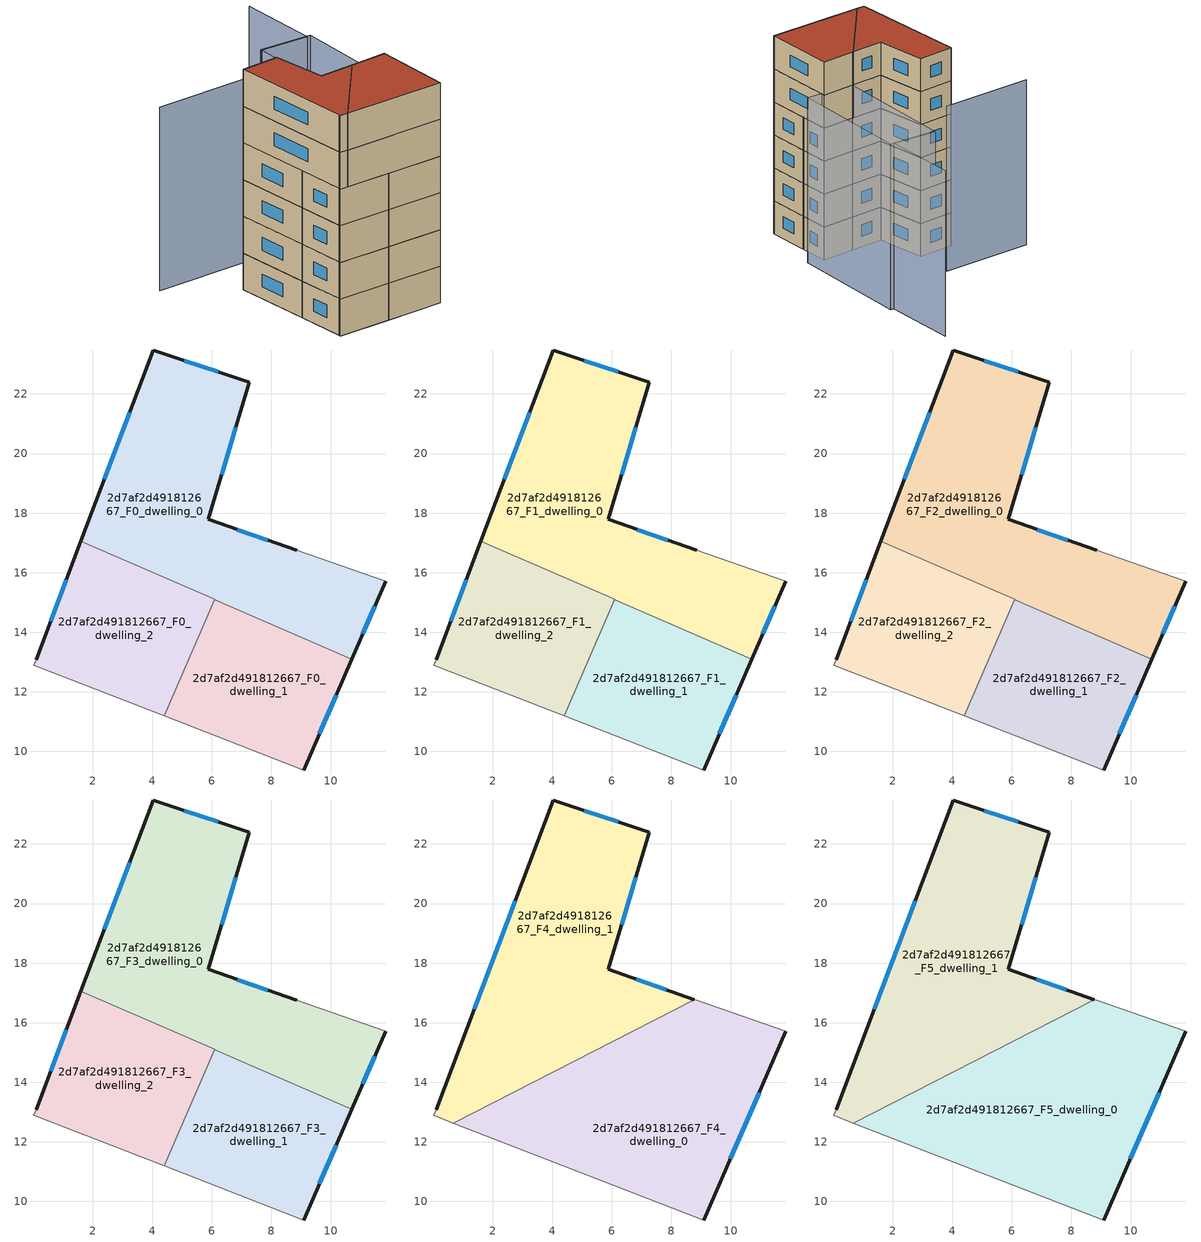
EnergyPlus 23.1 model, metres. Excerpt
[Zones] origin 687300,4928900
2d7af2d491812667_F0_dwelling_0
 floor ground (EU_floor_Construction): 10.7,13.1 11.84,15.72 8.85,16.75 5.88,17.79 7.26,22.39 4.03,23.48 1.6,17.05 z0
 wall outside (EU_wall_Construction): 11.84,15.72 10.7,13.1 / 1.6,17.05 4.03,23.48 7.26,22.39 5.88,17.79 8.85,16.75 z0:3
 wall adiabatic (EU_wall_Construction): 8.85,16.75 11.84,15.72 z0:3
 wall to 2d7af2d491812667_F0_dwelling_1 (EU_wall_Construction): 10.7,13.1 6.1,15.1 z0:3
 wall to 2d7af2d491812667_F0_dwelling_2 (EU_wall_Construction): 6.1,15.1 1.6,17.05 z0:3
 window (EU_Window_Construction): 11.47,14.87 11.07,13.95 / 2.39,19.14 3.24,21.39 / 5.08,23.12 6.21,22.74 / 6.81,20.89 6.33,19.28 / 6.85,17.45 7.89,17.08 z0.98:2.02
2d7af2d491812667_F0_dwelling_1
 floor ground (EU_floor_Construction): 9.08,9.38 10.7,13.1 6.1,15.1 4.4,11.19 z0
 wall outside (EU_wall_Construction): 10.7,13.1 9.08,9.38 z0:3
 wall to 2d7af2d491812667_F0_dwelling_2 (EU_wall_Construction): 4.4,11.19 6.1,15.1 z0:3
 wall adiabatic (EU_wall_Construction): 9.08,9.38 4.4,11.19 z0:3
 window (EU_Window_Construction): 10.18,11.89 9.61,10.59 z0.98:2.02
2d7af2d491812667_F0_dwelling_2
 floor ground (EU_floor_Construction): 4.4,11.19 6.1,15.1 1.6,17.05 0.1,13.08 0.02,12.89 z0
 wall outside (EU_wall_Construction): 0.1,13.08 1.6,17.05 z0:3
 wall adiabatic (EU_wall_Construction): 4.4,11.19 0.02,12.89 0.1,13.08 z0:3
 window (EU_Window_Construction): 0.59,14.37 1.12,15.76 z0.98:2.02
2d7af2d491812667_F1_dwelling_0
 floor to 2d7af2d491812667_F0_dwelling_0 (EU_floor_Construction): 10.7,13.1 11.84,15.72 8.85,16.75 5.88,17.79 7.26,22.39 4.03,23.48 1.6,17.05 z3
 wall outside (EU_wall_Construction): 11.84,15.72 10.7,13.1 / 1.6,17.05 4.03,23.48 7.26,22.39 5.88,17.79 8.85,16.75 z3:6
 wall adiabatic (EU_wall_Construction): 8.85,16.75 11.84,15.72 z3:6
 wall to 2d7af2d491812667_F1_dwelling_1 (EU_wall_Construction): 10.7,13.1 6.1,15.1 z3:6
 wall to 2d7af2d491812667_F1_dwelling_2 (EU_wall_Construction): 6.1,15.1 1.6,17.05 z3:6
 window (EU_Window_Construction): 11.47,14.87 11.07,13.95 / 2.39,19.14 3.24,21.39 / 5.08,23.12 6.21,22.74 / 6.81,20.89 6.33,19.28 / 6.85,17.45 7.89,17.08 z3.98:5.02
2d7af2d491812667_F1_dwelling_1
 floor to 2d7af2d491812667_F0_dwelling_1 (EU_floor_Construction): 9.08,9.38 10.7,13.1 6.1,15.1 4.4,11.19 z3
 wall outside (EU_wall_Construction): 10.7,13.1 9.08,9.38 z3:6
 wall to 2d7af2d491812667_F1_dwelling_2 (EU_wall_Construction): 4.4,11.19 6.1,15.1 z3:6
 wall adiabatic (EU_wall_Construction): 9.08,9.38 4.4,11.19 z3:6
 window (EU_Window_Construction): 10.18,11.89 9.61,10.59 z3.98:5.02
2d7af2d491812667_F1_dwelling_2
 floor to 2d7af2d491812667_F0_dwelling_2 (EU_floor_Construction): 4.4,11.19 6.1,15.1 1.6,17.05 0.1,13.08 0.02,12.89 z3
 wall outside (EU_wall_Construction): 0.1,13.08 1.6,17.05 z3:6
 wall adiabatic (EU_wall_Construction): 4.4,11.19 0.02,12.89 0.1,13.08 z3:6
 window (EU_Window_Construction): 0.59,14.37 1.12,15.76 z3.98:5.02
2d7af2d491812667_F2_dwelling_0
 floor to 2d7af2d491812667_F1_dwelling_0 (EU_floor_Construction): 10.7,13.1 11.84,15.72 8.85,16.75 5.88,17.79 7.26,22.39 4.03,23.48 1.6,17.05 z6
 wall outside (EU_wall_Construction): 11.84,15.72 10.7,13.1 / 1.6,17.05 4.03,23.48 7.26,22.39 5.88,17.79 8.85,16.75 z6:9
 wall adiabatic (EU_wall_Construction): 8.85,16.75 11.84,15.72 z6:9
 wall to 2d7af2d491812667_F2_dwelling_1 (EU_wall_Construction): 10.7,13.1 6.1,15.1 z6:9
 wall to 2d7af2d491812667_F2_dwelling_2 (EU_wall_Construction): 6.1,15.1 1.6,17.05 z6:9
 window (EU_Window_Construction): 11.47,14.87 11.07,13.95 / 2.39,19.14 3.24,21.39 / 5.08,23.12 6.21,22.74 / 6.81,20.89 6.33,19.28 / 6.85,17.45 7.89,17.08 z6.98:8.02
2d7af2d491812667_F2_dwelling_1
 floor to 2d7af2d491812667_F1_dwelling_1 (EU_floor_Construction): 9.08,9.38 10.7,13.1 6.1,15.1 4.4,11.19 z6
 wall outside (EU_wall_Construction): 10.7,13.1 9.08,9.38 z6:9
 wall to 2d7af2d491812667_F2_dwelling_2 (EU_wall_Construction): 4.4,11.19 6.1,15.1 z6:9
 wall adiabatic (EU_wall_Construction): 9.08,9.38 4.4,11.19 z6:9
 window (EU_Window_Construction): 10.18,11.89 9.61,10.59 z6.98:8.02
2d7af2d491812667_F2_dwelling_2
 floor to 2d7af2d491812667_F1_dwelling_2 (EU_floor_Construction): 4.4,11.19 6.1,15.1 1.6,17.05 0.1,13.08 0.02,12.89 z6
 wall outside (EU_wall_Construction): 0.1,13.08 1.6,17.05 z6:9
 wall adiabatic (EU_wall_Construction): 4.4,11.19 0.02,12.89 0.1,13.08 z6:9
 window (EU_Window_Construction): 0.59,14.37 1.12,15.76 z6.98:8.02
2d7af2d491812667_F3_dwelling_0
 floor to 2d7af2d491812667_F2_dwelling_0 (EU_floor_Construction): 10.7,13.1 11.84,15.72 8.85,16.75 5.88,17.79 7.26,22.39 4.03,23.48 1.6,17.05 z9
 wall outside (EU_wall_Construction): 11.84,15.72 10.7,13.1 / 1.6,17.05 4.03,23.48 7.26,22.39 5.88,17.79 8.85,16.75 z9:12
 wall adiabatic (EU_wall_Construction): 8.85,16.75 11.84,15.72 z9:12
 wall to 2d7af2d491812667_F3_dwelling_1 (EU_wall_Construction): 10.7,13.1 6.1,15.1 z9:12
 wall to 2d7af2d491812667_F3_dwelling_2 (EU_wall_Construction): 6.1,15.1 1.6,17.05 z9:12
 window (EU_Window_Construction): 11.47,14.87 11.07,13.95 / 2.39,19.14 3.24,21.39 / 5.08,23.12 6.21,22.74 / 6.81,20.89 6.33,19.28 / 6.85,17.45 7.89,17.08 z9.98:11.02
2d7af2d491812667_F3_dwelling_1
 floor to 2d7af2d491812667_F2_dwelling_1 (EU_floor_Construction): 9.08,9.38 10.7,13.1 6.1,15.1 4.4,11.19 z9
 wall outside (EU_wall_Construction): 10.7,13.1 9.08,9.38 z9:12
 wall to 2d7af2d491812667_F3_dwelling_2 (EU_wall_Construction): 4.4,11.19 6.1,15.1 z9:12
 wall adiabatic (EU_wall_Construction): 9.08,9.38 4.4,11.19 z9:12
 window (EU_Window_Construction): 10.18,11.89 9.61,10.59 z9.98:11.02
 ceiling adiabatic (EU_roof_Construction): 10.7,13.1 9.08,9.38 4.4,11.19 6.1,15.1 z12
2d7af2d491812667_F3_dwelling_2
 floor to 2d7af2d491812667_F2_dwelling_2 (EU_floor_Construction): 4.4,11.19 6.1,15.1 1.6,17.05 0.1,13.08 0.02,12.89 z9
 wall outside (EU_wall_Construction): 0.1,13.08 1.6,17.05 z9:12
 wall adiabatic (EU_wall_Construction): 4.4,11.19 0.02,12.89 0.1,13.08 z9:12
 window (EU_Window_Construction): 0.59,14.37 1.12,15.76 z9.98:11.02
2d7af2d491812667_F4_dwelling_0
 floor to 2d7af2d491812667_F3_dwelling_0 (EU_floor_Construction): 10.7,13.1 11.84,15.72 8.85,16.75 8.77,16.77 5.77,15.24 z12
 floor to 2d7af2d491812667_F3_dwelling_2 (EU_floor_Construction): 4.4,11.19 6.1,15.1 5.77,15.24 0.68,12.63 z12
 floor adiabatic (EU_floor_Construction): 9.08,9.38 10.7,13.1 6.1,15.1 4.4,11.19 z12
 wall outside (EU_wall_Construction): 11.84,15.72 9.08,9.38 z12:15
 wall adiabatic (EU_wall_Construction): 9.08,9.38 0.68,12.63 / 8.77,16.78 8.85,16.75 11.84,15.72 z12:15
 wall to 2d7af2d491812667_F4_dwelling_1 (EU_wall_Construction): 0.68,12.63 8.77,16.78 z12:15
 window (EU_Window_Construction): 10.94,13.65 9.98,11.44 z12.98:14.02
2d7af2d491812667_F4_dwelling_1
 floor to 2d7af2d491812667_F3_dwelling_0 (EU_floor_Construction): 8.77,16.77 5.88,17.79 7.26,22.39 4.03,23.48 1.6,17.05 5.77,15.24 z12
 floor to 2d7af2d491812667_F3_dwelling_2 (EU_floor_Construction): 5.77,15.24 1.6,17.05 0.1,13.08 0.02,12.89 0.68,12.63 z12
 wall outside (EU_wall_Construction): 0.1,13.08 4.03,23.48 7.26,22.39 5.88,17.79 8.77,16.78 z12:15
 wall adiabatic (EU_wall_Construction): 0.68,12.63 0.02,12.89 0.1,13.08 z12:15
 window (EU_Window_Construction): 6.81,20.89 6.33,19.28 / 6.82,17.46 7.83,17.1 / 1.38,16.46 2.75,20.09 / 5.08,23.12 6.21,22.74 z12.98:14.02
2d7af2d491812667_F5_dwelling_0
 floor to 2d7af2d491812667_F4_dwelling_0 (EU_floor_Construction): 9.08,9.38 11.84,15.72 8.85,16.75 8.77,16.78 0.68,12.63 z15
 wall outside (EU_wall_Construction): 11.84,15.72 9.08,9.38 z15:18
 wall adiabatic (EU_wall_Construction): 9.08,9.38 0.68,12.63 / 8.77,16.78 8.85,16.75 11.84,15.72 z15:18
 wall to 2d7af2d491812667_F5_dwelling_1 (EU_wall_Construction): 0.68,12.63 8.77,16.78 z15:18
 window (EU_Window_Construction): 10.94,13.65 9.98,11.44 z15.98:17.02
 roof outside (EU_roof_Construction): 11.84,15.72 9.08,9.38 0.68,12.63 8.77,16.78 8.85,16.75 z18
2d7af2d491812667_F5_dwelling_1
 floor to 2d7af2d491812667_F4_dwelling_1 (EU_floor_Construction): 8.77,16.78 5.88,17.79 7.26,22.39 4.03,23.48 0.1,13.08 0.02,12.89 0.68,12.63 z15
 wall outside (EU_wall_Construction): 0.1,13.08 4.03,23.48 7.26,22.39 5.88,17.79 8.77,16.78 z15:18
 wall adiabatic (EU_wall_Construction): 0.68,12.63 0.02,12.89 0.1,13.08 z15:18
 window (EU_Window_Construction): 6.81,20.89 6.33,19.28 / 6.82,17.46 7.83,17.1 / 1.38,16.46 2.75,20.09 / 5.08,23.12 6.21,22.74 z15.98:17.02
 roof outside (EU_roof_Construction): 7.26,22.39 5.88,17.79 8.77,16.78 0.68,12.63 0.02,12.89 0.1,13.08 4.03,23.48 z18
shading: 20.64,32.22 17.76,25.66 / 17.76,25.66 13.89,27.37 / 8.85,25.75 0.8,28.82 / 8.85,16.75 13.94,27.49 / 13.94,27.49 18.05,25.55 / 18.05,25.55 12.97,14.8 / 12.97,14.8 8.85,16.75 z0:15
[Building]
EU S2 Campaign: North Axis=0; Terrain=City; Solar Distribution=FullExterior
[Site:Location]
Bologna: Latitude=44.5; Longitude=11.25; Time Zone=1; Elevation=37
[SizingPeriod:WeatherFileDays]
AnnualSizingPeriod: Begin Month=1; Begin Day of Month=1; End Month=12; End Day of Month=31; Day of Week for Start Day=Monday; Use Weather File Daylight Saving Period=No; Use Weather File Rain and Snow Indicators=No
[MATERIAL]
EU_InternalMass_Material: Roughness=MediumRough; Thickness=0.1; Conductivity=1; Density=1800; Specific Heat=900; Thermal Absorptance=0.9; Solar Absorptance=0.7; Visible Absorptance=0.7
[MATERIAL:NOMASS] Roughness=MediumRough; Thermal Absorptance=0.9; Solar Absorptance=0.7; Visible Absorptance=0.7
Name | Thermal Resistance
EU_wall_NoMass | 0.905828
EU_roof_NoMass | 0.37593
EU_floor_NoMass | 0.67114
[WINDOWMATERIAL:SIMPLEGLAZINGSYSTEM]
EU_Window_SimpleGlazing: UFactor=4.52486; Solar Heat Gain Coefficient=0.85; Visible Transmittance=0.85
[CONSTRUCTION]
EU_wall_Construction: EU_wall_NoMass
EU_roof_Construction: EU_roof_NoMass
EU_floor_Construction: EU_floor_NoMass
EU_InternalMass_Construction: EU_InternalMass_Material
EU_Window_Construction: EU_Window_SimpleGlazing
[ZONE] Type=1; Multiplier=1; Ceiling Height=autocalculate; Floor Area=autocalculate; Part of Total Floor Area=Yes
Name | Volume
2d7af2d491812667_F0_dwelling_0; 2d7af2d491812667_F1_dwelling_0; 2d7af2d491812667_F2_dwelling_0; 2d7af2d491812667_F3_dwelling_0 | 125.319
2d7af2d491812667_F4_dwelling_0; 2d7af2d491812667_F5_dwelling_0 | 125.323
2d7af2d491812667_F0_dwelling_1; 2d7af2d491812667_F1_dwelling_1; 2d7af2d491812667_F2_dwelling_1; 2d7af2d491812667_F3_dwelling_1 | 62.6631
2d7af2d491812667_F4_dwelling_1; 2d7af2d491812667_F5_dwelling_1 | 125.327
2d7af2d491812667_F0_dwelling_2; 2d7af2d491812667_F1_dwelling_2; 2d7af2d491812667_F2_dwelling_2; 2d7af2d491812667_F3_dwelling_2 | 62.6726
[INTERNALMASS] Construction=EU_InternalMass_Construction
Name | Zone or ZoneList | Surface Area
2d7af2d491812667_F0_dwelling_0_EU_InternalMass | 2d7af2d491812667_F0_dwelling_0 | 41.7729
2d7af2d491812667_F0_dwelling_1_EU_InternalMass | 2d7af2d491812667_F0_dwelling_1 | 20.888
2d7af2d491812667_F0_dwelling_2_EU_InternalMass | 2d7af2d491812667_F0_dwelling_2 | 20.8905
2d7af2d491812667_F1_dwelling_0_EU_InternalMass | 2d7af2d491812667_F1_dwelling_0 | 41.7729
2d7af2d491812667_F1_dwelling_1_EU_InternalMass | 2d7af2d491812667_F1_dwelling_1 | 20.888
2d7af2d491812667_F1_dwelling_2_EU_InternalMass | 2d7af2d491812667_F1_dwelling_2 | 20.8905
2d7af2d491812667_F2_dwelling_0_EU_InternalMass | 2d7af2d491812667_F2_dwelling_0 | 41.7729
2d7af2d491812667_F2_dwelling_1_EU_InternalMass | 2d7af2d491812667_F2_dwelling_1 | 20.888
2d7af2d491812667_F2_dwelling_2_EU_InternalMass | 2d7af2d491812667_F2_dwelling_2 | 20.8905
2d7af2d491812667_F3_dwelling_0_EU_InternalMass | 2d7af2d491812667_F3_dwelling_0 | 41.7729
2d7af2d491812667_F3_dwelling_1_EU_InternalMass | 2d7af2d491812667_F3_dwelling_1 | 20.888
2d7af2d491812667_F3_dwelling_2_EU_InternalMass | 2d7af2d491812667_F3_dwelling_2 | 20.8905
2d7af2d491812667_F4_dwelling_0_EU_InternalMass | 2d7af2d491812667_F4_dwelling_0 | 41.774
2d7af2d491812667_F4_dwelling_1_EU_InternalMass | 2d7af2d491812667_F4_dwelling_1 | 41.7753
2d7af2d491812667_F5_dwelling_0_EU_InternalMass | 2d7af2d491812667_F5_dwelling_0 | 41.774
2d7af2d491812667_F5_dwelling_1_EU_InternalMass | 2d7af2d491812667_F5_dwelling_1 | 41.7753
[OTHEREQUIPMENT] Fuel Type=Electricity; Design Level Calculation Method=Watts/Area; Power per Zone Floor Area=1; Fraction Latent=0; Fraction Radiant=0; Fraction Lost=0; Carbon Dioxide Generation Rate=0; EndUse Subcategory=EU_Step8_InternalGains
Name | Zone or ZoneList or Space or SpaceList | Schedule
EU_Step8_InternalGain_2d7af2d491812667_F0_dwelling_0_f000 | 2d7af2d491812667_F0_dwelling_0 | EU_Step8_GainSchedule_2d7af2d491812667_F0_dwelling_0_f000
EU_Step8_InternalGain_2d7af2d491812667_F0_dwelling_1_f000 | 2d7af2d491812667_F0_dwelling_1 | EU_Step8_GainSchedule_2d7af2d491812667_F0_dwelling_1_f000
EU_Step8_InternalGain_2d7af2d491812667_F0_dwelling_2_f000 | 2d7af2d491812667_F0_dwelling_2 | EU_Step8_GainSchedule_2d7af2d491812667_F0_dwelling_2_f000
EU_Step8_InternalGain_2d7af2d491812667_F1_dwelling_0_f000 | 2d7af2d491812667_F1_dwelling_0 | EU_Step8_GainSchedule_2d7af2d491812667_F1_dwelling_0_f000
EU_Step8_InternalGain_2d7af2d491812667_F1_dwelling_1_f000 | 2d7af2d491812667_F1_dwelling_1 | EU_Step8_GainSchedule_2d7af2d491812667_F1_dwelling_1_f000
EU_Step8_InternalGain_2d7af2d491812667_F1_dwelling_2_f000 | 2d7af2d491812667_F1_dwelling_2 | EU_Step8_GainSchedule_2d7af2d491812667_F1_dwelling_2_f000
EU_Step8_InternalGain_2d7af2d491812667_F2_dwelling_0_f000 | 2d7af2d491812667_F2_dwelling_0 | EU_Step8_GainSchedule_2d7af2d491812667_F2_dwelling_0_f000
EU_Step8_InternalGain_2d7af2d491812667_F2_dwelling_1_f000 | 2d7af2d491812667_F2_dwelling_1 | EU_Step8_GainSchedule_2d7af2d491812667_F2_dwelling_1_f000
EU_Step8_InternalGain_2d7af2d491812667_F2_dwelling_2_f000 | 2d7af2d491812667_F2_dwelling_2 | EU_Step8_GainSchedule_2d7af2d491812667_F2_dwelling_2_f000
EU_Step8_InternalGain_2d7af2d491812667_F3_dwelling_0_f000 | 2d7af2d491812667_F3_dwelling_0 | EU_Step8_GainSchedule_2d7af2d491812667_F3_dwelling_0_f000
EU_Step8_InternalGain_2d7af2d491812667_F3_dwelling_1_f000 | 2d7af2d491812667_F3_dwelling_1 | EU_Step8_GainSchedule_2d7af2d491812667_F3_dwelling_1_f000
EU_Step8_InternalGain_2d7af2d491812667_F3_dwelling_2_f000 | 2d7af2d491812667_F3_dwelling_2 | EU_Step8_GainSchedule_2d7af2d491812667_F3_dwelling_2_f000
EU_Step8_InternalGain_2d7af2d491812667_F4_dwelling_0_f000 | 2d7af2d491812667_F4_dwelling_0 | EU_Step8_GainSchedule_2d7af2d491812667_F4_dwelling_0_f000
EU_Step8_InternalGain_2d7af2d491812667_F4_dwelling_1_f000 | 2d7af2d491812667_F4_dwelling_1 | EU_Step8_GainSchedule_2d7af2d491812667_F4_dwelling_1_f000
EU_Step8_InternalGain_2d7af2d491812667_F5_dwelling_0_f000 | 2d7af2d491812667_F5_dwelling_0 | EU_Step8_GainSchedule_2d7af2d491812667_F5_dwelling_0_f000
EU_Step8_InternalGain_2d7af2d491812667_F5_dwelling_1_f000 | 2d7af2d491812667_F5_dwelling_1 | EU_Step8_GainSchedule_2d7af2d491812667_F5_dwelling_1_f000
[ZONEVENTILATION:DESIGNFLOWRATE] Schedule=EU_AlwaysOn; Design Flow Rate Calculation Method=AirChanges/Hour; Air Changes per Hour=0.73129; Ventilation Type=Natural; Fan Pressure Rise=0; Fan Total Efficiency=1; Constant Term Coefficient=1; Temperature Term Coefficient=0; Velocity Term Coefficient=0; Velocity Squared Term Coefficient=0; Minimum Indoor Temperature=-100; Maximum Indoor Temperature=100; Delta Temperature=-100; Minimum Outdoor Temperature=-100; Maximum Outdoor Temperature=100; Maximum Wind Speed=40
Name | Zone or ZoneList or Space or SpaceList
EU_ConstantAir_2d7af2d491812667_F0_dwelling_0 | 2d7af2d491812667_F0_dwelling_0
EU_ConstantAir_2d7af2d491812667_F0_dwelling_1 | 2d7af2d491812667_F0_dwelling_1
EU_ConstantAir_2d7af2d491812667_F0_dwelling_2 | 2d7af2d491812667_F0_dwelling_2
EU_ConstantAir_2d7af2d491812667_F1_dwelling_0 | 2d7af2d491812667_F1_dwelling_0
EU_ConstantAir_2d7af2d491812667_F1_dwelling_1 | 2d7af2d491812667_F1_dwelling_1
EU_ConstantAir_2d7af2d491812667_F1_dwelling_2 | 2d7af2d491812667_F1_dwelling_2
EU_ConstantAir_2d7af2d491812667_F2_dwelling_0 | 2d7af2d491812667_F2_dwelling_0
EU_ConstantAir_2d7af2d491812667_F2_dwelling_1 | 2d7af2d491812667_F2_dwelling_1
EU_ConstantAir_2d7af2d491812667_F2_dwelling_2 | 2d7af2d491812667_F2_dwelling_2
EU_ConstantAir_2d7af2d491812667_F3_dwelling_0 | 2d7af2d491812667_F3_dwelling_0
EU_ConstantAir_2d7af2d491812667_F3_dwelling_1 | 2d7af2d491812667_F3_dwelling_1
EU_ConstantAir_2d7af2d491812667_F3_dwelling_2 | 2d7af2d491812667_F3_dwelling_2
EU_ConstantAir_2d7af2d491812667_F4_dwelling_0 | 2d7af2d491812667_F4_dwelling_0
EU_ConstantAir_2d7af2d491812667_F4_dwelling_1 | 2d7af2d491812667_F4_dwelling_1
EU_ConstantAir_2d7af2d491812667_F5_dwelling_0 | 2d7af2d491812667_F5_dwelling_0
EU_ConstantAir_2d7af2d491812667_F5_dwelling_1 | 2d7af2d491812667_F5_dwelling_1
[HVACTEMPLATE:THERMOSTAT] Constant Heating Setpoint=20; Constant Cooling Setpoint=50
EU_HeatOnly_2d7af2d491812667_F0_dwelling_0; EU_HeatOnly_2d7af2d491812667_F0_dwelling_1; EU_HeatOnly_2d7af2d491812667_F0_dwelling_2; EU_HeatOnly_2d7af2d491812667_F1_dwelling_0; EU_HeatOnly_2d7af2d491812667_F1_dwelling_1; EU_HeatOnly_2d7af2d491812667_F1_dwelling_2; EU_HeatOnly_2d7af2d491812667_F2_dwelling_0; EU_HeatOnly_2d7af2d491812667_F2_dwelling_1; EU_HeatOnly_2d7af2d491812667_F2_dwelling_2; EU_HeatOnly_2d7af2d491812667_F3_dwelling_0; EU_HeatOnly_2d7af2d491812667_F3_dwelling_1; EU_HeatOnly_2d7af2d491812667_F3_dwelling_2; EU_HeatOnly_2d7af2d491812667_F4_dwelling_0; EU_HeatOnly_2d7af2d491812667_F4_dwelling_1; EU_HeatOnly_2d7af2d491812667_F5_dwelling_0; EU_HeatOnly_2d7af2d491812667_F5_dwelling_1
[HVACTEMPLATE:ZONE:IDEALLOADSAIRSYSTEM] System Availability Schedule=EU_AlwaysOn; Maximum Heating Supply Air Temperature=50; Minimum Cooling Supply Air Temperature=13; Maximum Heating Supply Air Humidity Ratio=0.0156; Minimum Cooling Supply Air Humidity Ratio=0.0077; Heating Limit=NoLimit; Cooling Limit=NoLimit; Heating Availability Schedule=EU_AlwaysOn; Cooling Availability Schedule=EU_CoolingOff; Dehumidification Control Type=ConstantSensibleHeatRatio; Cooling Sensible Heat Ratio=0.7; Dehumidification Setpoint=60; Humidification Control Type=None; Humidification Setpoint=30; Outdoor Air Method=None; Outdoor Air Flow Rate per Person=0.00944; Outdoor Air Flow Rate per Zone Floor Area=0; Outdoor Air Flow Rate per Zone=0; Demand Controlled Ventilation Type=None; Outdoor Air Economizer Type=NoEconomizer; Heat Recovery Type=None; Sensible Heat Recovery Effectiveness=0.7; Latent Heat Recovery Effectiveness=0.65
Name | Template Thermostat
2d7af2d491812667_F0_dwelling_0 | EU_HeatOnly_2d7af2d491812667_F0_dwelling_0
2d7af2d491812667_F0_dwelling_1 | EU_HeatOnly_2d7af2d491812667_F0_dwelling_1
2d7af2d491812667_F0_dwelling_2 | EU_HeatOnly_2d7af2d491812667_F0_dwelling_2
2d7af2d491812667_F1_dwelling_0 | EU_HeatOnly_2d7af2d491812667_F1_dwelling_0
2d7af2d491812667_F1_dwelling_1 | EU_HeatOnly_2d7af2d491812667_F1_dwelling_1
2d7af2d491812667_F1_dwelling_2 | EU_HeatOnly_2d7af2d491812667_F1_dwelling_2
2d7af2d491812667_F2_dwelling_0 | EU_HeatOnly_2d7af2d491812667_F2_dwelling_0
2d7af2d491812667_F2_dwelling_1 | EU_HeatOnly_2d7af2d491812667_F2_dwelling_1
2d7af2d491812667_F2_dwelling_2 | EU_HeatOnly_2d7af2d491812667_F2_dwelling_2
2d7af2d491812667_F3_dwelling_0 | EU_HeatOnly_2d7af2d491812667_F3_dwelling_0
2d7af2d491812667_F3_dwelling_1 | EU_HeatOnly_2d7af2d491812667_F3_dwelling_1
2d7af2d491812667_F3_dwelling_2 | EU_HeatOnly_2d7af2d491812667_F3_dwelling_2
2d7af2d491812667_F4_dwelling_0 | EU_HeatOnly_2d7af2d491812667_F4_dwelling_0
2d7af2d491812667_F4_dwelling_1 | EU_HeatOnly_2d7af2d491812667_F4_dwelling_1
2d7af2d491812667_F5_dwelling_0 | EU_HeatOnly_2d7af2d491812667_F5_dwelling_0
2d7af2d491812667_F5_dwelling_1 | EU_HeatOnly_2d7af2d491812667_F5_dwelling_1
[SIZING:ZONE] Zone Cooling Design Supply Air Temperature Input Method=SupplyAirTemperature; Zone Cooling Design Supply Air Temperature=13; Zone Heating Design Supply Air Temperature Input Method=SupplyAirTemperature; Zone Heating Design Supply Air Temperature=50; Zone Cooling Design Supply Air Humidity Ratio=0.008; Zone Heating Design Supply Air Humidity Ratio=0.008; Cooling Design Air Flow Method=DesignDay; Cooling Design Air Flow Rate=0; Cooling Minimum Air Flow per Zone Floor Area=0.000762; Cooling Minimum Air Flow=0; Cooling Minimum Air Flow Fraction=0.2; Heating Design Air Flow Method=DesignDay; Heating Design Air Flow Rate=0; Heating Maximum Air Flow per Zone Floor Area=0.002032; Heating Maximum Air Flow=0.141576; Heating Maximum Air Flow Fraction=0.3; Account for Dedicated Outdoor Air System=No; Dedicated Outdoor Air System Control Strategy=NeutralSupplyAir; Dedicated Outdoor Air Low Setpoint Temperature for Design=autosize; Dedicated Outdoor Air High Setpoint Temperature for Design=autosize; Zone Load Sizing Method=Sensible Load Only No Latent Load; Zone Latent Cooling Design Supply Air Humidity Ratio Input Method=HumidityRatioDifference; Zone Cooling Design Supply Air Humidity Ratio Difference=0.005; Zone Latent Heating Design Supply Air Humidity Ratio Input Method=HumidityRatioDifference; Zone Humidification Design Supply Air Humidity Ratio Difference=0.005
2d7af2d491812667_F0_dwelling_0; 2d7af2d491812667_F0_dwelling_1; 2d7af2d491812667_F0_dwelling_2; 2d7af2d491812667_F1_dwelling_0; 2d7af2d491812667_F1_dwelling_1; 2d7af2d491812667_F1_dwelling_2; 2d7af2d491812667_F2_dwelling_0; 2d7af2d491812667_F2_dwelling_1; 2d7af2d491812667_F2_dwelling_2; 2d7af2d491812667_F3_dwelling_0; 2d7af2d491812667_F3_dwelling_1; 2d7af2d491812667_F3_dwelling_2; 2d7af2d491812667_F4_dwelling_0; 2d7af2d491812667_F4_dwelling_1; 2d7af2d491812667_F5_dwelling_0; 2d7af2d491812667_F5_dwelling_1
[SCHEDULE:CONSTANT]
Name | Hourly Value
EU_AlwaysOn | 1
EU_CoolingOff | 0
[SCHEDULE:FILE] Column Number=1; Rows to Skip at Top=0; Number of Hours of Data=8760; Column Separator=Comma; Interpolate to Timestep=No; Minutes per Item=60; Adjust Schedule for Daylight Savings=Yes
Name | File
EU_Step8_GainSchedule_2d7af2d491812667_F0_dwelling_0_f000 | ../../schedules/2d7af2d491812667/2d7af2d491812667_F0_dwelling_0_f000_gain.csv
EU_Step8_GainSchedule_2d7af2d491812667_F0_dwelling_1_f000 | ../../schedules/2d7af2d491812667/2d7af2d491812667_F0_dwelling_1_f000_gain.csv
EU_Step8_GainSchedule_2d7af2d491812667_F0_dwelling_2_f000 | ../../schedules/2d7af2d491812667/2d7af2d491812667_F0_dwelling_2_f000_gain.csv
EU_Step8_GainSchedule_2d7af2d491812667_F1_dwelling_0_f000 | ../../schedules/2d7af2d491812667/2d7af2d491812667_F1_dwelling_0_f000_gain.csv
EU_Step8_GainSchedule_2d7af2d491812667_F1_dwelling_1_f000 | ../../schedules/2d7af2d491812667/2d7af2d491812667_F1_dwelling_1_f000_gain.csv
EU_Step8_GainSchedule_2d7af2d491812667_F1_dwelling_2_f000 | ../../schedules/2d7af2d491812667/2d7af2d491812667_F1_dwelling_2_f000_gain.csv
EU_Step8_GainSchedule_2d7af2d491812667_F2_dwelling_0_f000 | ../../schedules/2d7af2d491812667/2d7af2d491812667_F2_dwelling_0_f000_gain.csv
EU_Step8_GainSchedule_2d7af2d491812667_F2_dwelling_1_f000 | ../../schedules/2d7af2d491812667/2d7af2d491812667_F2_dwelling_1_f000_gain.csv
EU_Step8_GainSchedule_2d7af2d491812667_F2_dwelling_2_f000 | ../../schedules/2d7af2d491812667/2d7af2d491812667_F2_dwelling_2_f000_gain.csv
EU_Step8_GainSchedule_2d7af2d491812667_F3_dwelling_0_f000 | ../../schedules/2d7af2d491812667/2d7af2d491812667_F3_dwelling_0_f000_gain.csv
EU_Step8_GainSchedule_2d7af2d491812667_F3_dwelling_1_f000 | ../../schedules/2d7af2d491812667/2d7af2d491812667_F3_dwelling_1_f000_gain.csv
EU_Step8_GainSchedule_2d7af2d491812667_F3_dwelling_2_f000 | ../../schedules/2d7af2d491812667/2d7af2d491812667_F3_dwelling_2_f000_gain.csv
EU_Step8_GainSchedule_2d7af2d491812667_F4_dwelling_0_f000 | ../../schedules/2d7af2d491812667/2d7af2d491812667_F4_dwelling_0_f000_gain.csv
EU_Step8_GainSchedule_2d7af2d491812667_F4_dwelling_1_f000 | ../../schedules/2d7af2d491812667/2d7af2d491812667_F4_dwelling_1_f000_gain.csv
EU_Step8_GainSchedule_2d7af2d491812667_F5_dwelling_0_f000 | ../../schedules/2d7af2d491812667/2d7af2d491812667_F5_dwelling_0_f000_gain.csv
EU_Step8_GainSchedule_2d7af2d491812667_F5_dwelling_1_f000 | ../../schedules/2d7af2d491812667/2d7af2d491812667_F5_dwelling_1_f000_gain.csv
